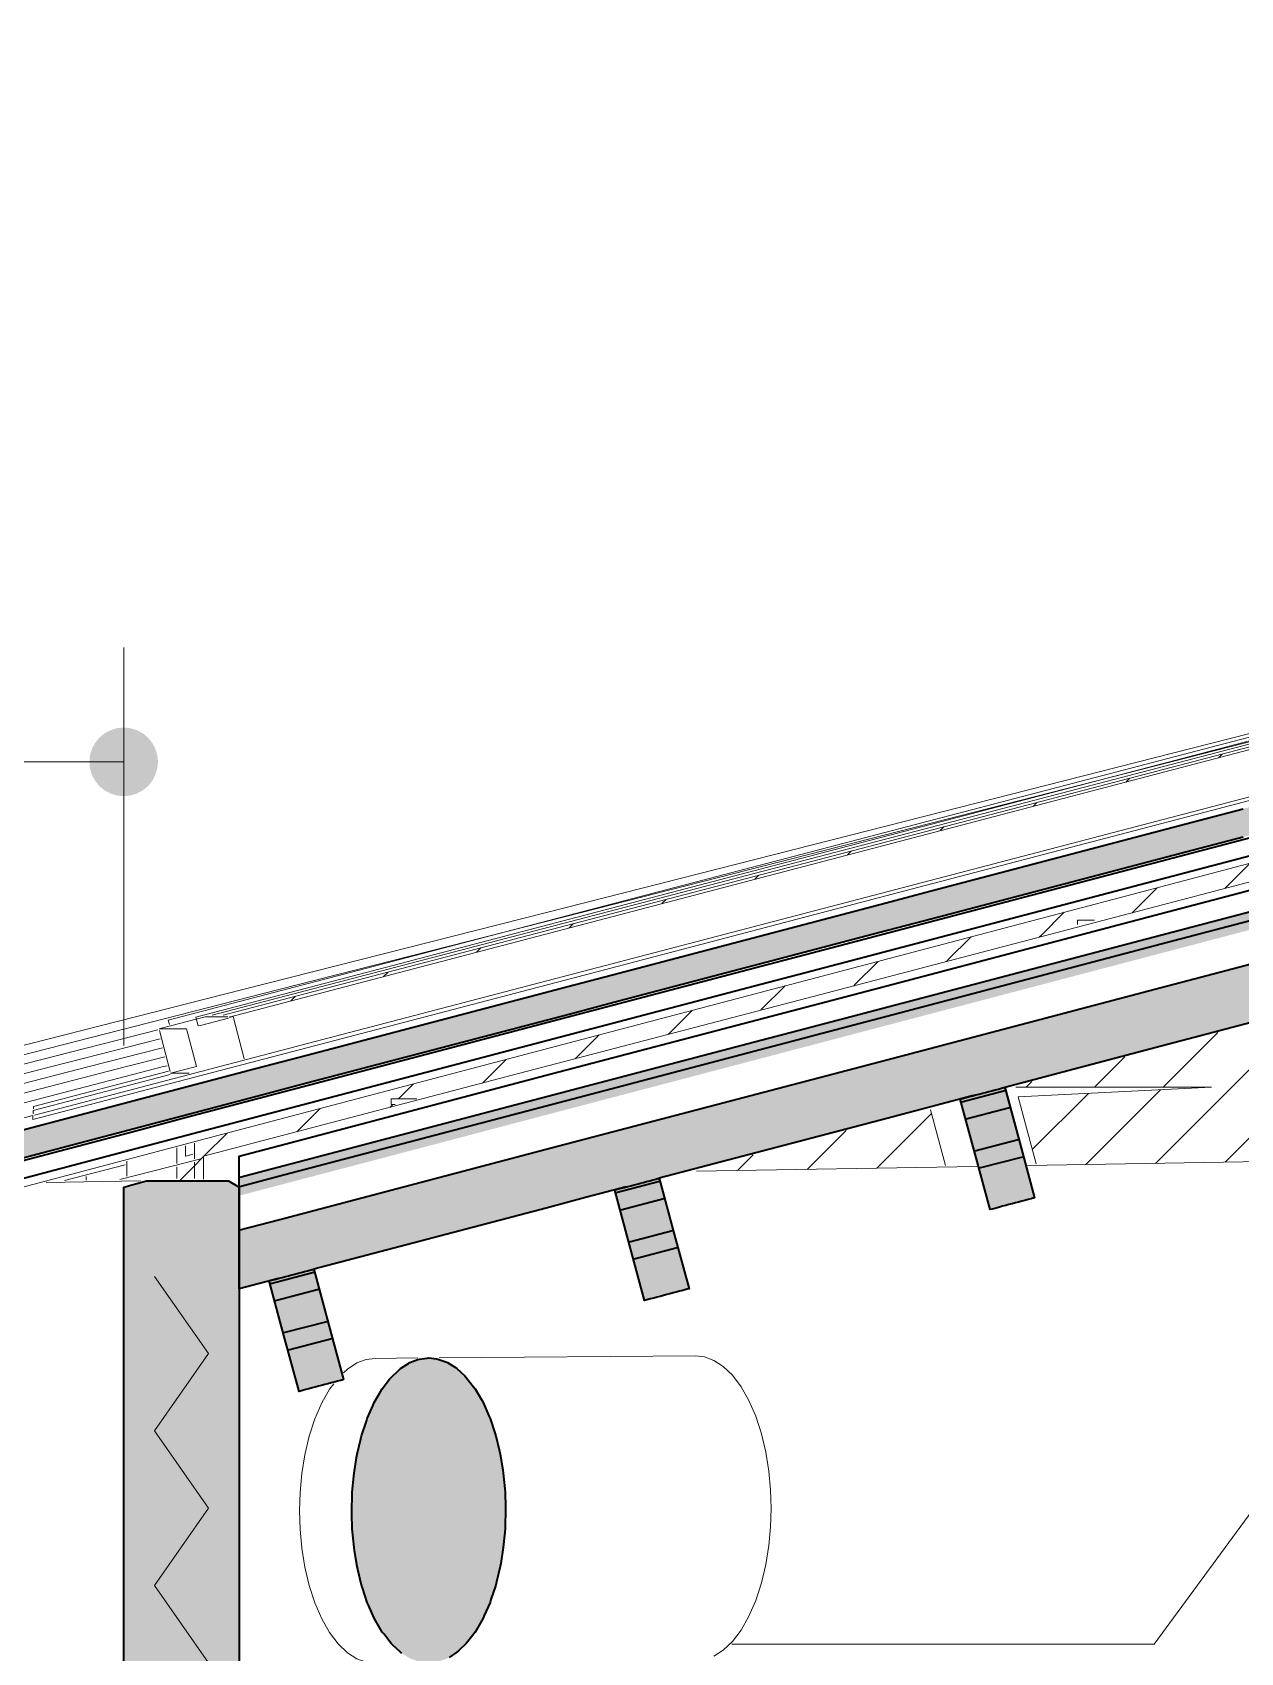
# Model space of a CAD drawing. Header units: millimetres. Extents: x 0 to 135734, y 0 to 59400.
# Drawn here: x 25774 to 27359, y 29839 to 31963 of the extents above; entities that cross this region are included whole.
import ezdxf

# ---------------------------------------------------------------- set-up
doc = ezdxf.new("R2010")
doc.units = ezdxf.units.MM
for name, color, linetype, lineweight in [('01_切断（構造・壁）', 7, 'Continuous', 35), ('05_断熱（仮）', 2, 'Continuous', 9), ('10_見えがかり', 7, 'Continuous', 13), ('12_見えがかり（ガラス）', 5, 'Continuous', 9), ('14_鏡面', 8, 'Continuous', 9), ('50_寸法', 3, 'Continuous', 9)]:
    doc.layers.add(name, color=color, linetype=linetype, lineweight=lineweight)

msp = doc.modelspace()

# ---------------------------------------------------------------- hatches: boundary and pattern name
at = {"layer": '01_切断（構造・壁）'}
for points in [[(25725, 30477.5), (25658, 30459.9), (25316.2, 30370), (25316.2, 30376.1), (25316.2, 30407), (25658, 30496.9), (25725, 30514.5), (26067.2, 30604.5), (26134.3, 30622.2), (26476.6, 30712.1), (26543.6, 30729.8), (26885.9, 30819.8), (26953, 30837.5), (27295.3, 30927.4), (27362.3, 30945.1), (27704.6, 31035.1), (27771.6, 31052.8), (28114, 31142.7), (28181, 31160.4), (28523.3, 31250.4), (28590.3, 31268.1), (28932.7, 31358), (28999.6, 31375.7), (29342, 31465.7), (29409, 31483.4), (29751.4, 31573.4), (29818.3, 31591), (30160.8, 31681), (30227.6, 31698.7), (30570.1, 31788.7), (30637, 31806.3), (30979.5, 31896.3), (31046.3, 31914), (31388.8, 32004), (31455.6, 32021.6), (31798.2, 32111.6), (31865, 32129.3), (32207.5, 32219.3), (32274.3, 32236.9), (32616.9, 32326.9), (32683.6, 32344.6), (33026.2, 32434.6), (33093, 32452.2), (33435.6, 32542.3), (33502.3, 32559.9), (33844.9, 32649.9), (33911.6, 32667.5), (34254.3, 32757.6), (34321, 32775.2), (34663.7, 32865.2), (34730.3, 32882.8), (35073, 32972.9), (35139.6, 32990.5), (35482.4, 33080.5), (35549, 33098.1), (35891.7, 33188.2), (35958.3, 33205.8), (36301.1, 33295.8), (36367.7, 33313.4), (36710.4, 33403.5), (36777, 33421.1), (37115.9, 33510.1), (37180.3, 33527.1), (37180.3, 33521.1), (37180.3, 33490.1), (37115.9, 33473.1), (36777, 33384.1), (36710.4, 33366.5), (36367.7, 33276.4), (36301.1, 33258.8), (35958.3, 33168.8), (35891.7, 33151.2), (35549, 33061.1), (35482.4, 33043.5), (35139.6, 32953.5), (35073, 32935.9), (34730.3, 32845.8), (34663.7, 32828.2), (34321, 32738.2), (34254.3, 32720.6), (33911.6, 32630.5), (33844.9, 32612.9), (33502.3, 32522.9), (33435.6, 32505.3), (33093, 32415.2), (33026.2, 32397.6), (32683.6, 32307.6), (32616.9, 32289.9), (32274.3, 32199.9), (32207.5, 32182.3), (31865, 32092.3), (31798.2, 32074.6), (31455.6, 31984.6), (31388.8, 31967), (31046.3, 31877), (30979.5, 31859.3), (30637, 31769.3), (30570.1, 31751.7), (30227.6, 31661.7), (30160.8, 31644), (29818.3, 31554), (29751.4, 31536.4), (29409, 31446.4), (29342, 31428.7), (28999.6, 31338.7), (28932.7, 31321), (28590.3, 31231.1), (28523.3, 31213.4), (28181, 31123.4), (28114, 31105.7), (27771.6, 31015.8), (27704.6, 30998.1), (27362.3, 30908.1), (27295.3, 30890.4), (26953, 30800.5), (26885.9, 30782.8), (26543.6, 30692.8), (26476.6, 30675.1), (26134.3, 30585.2), (26067.2, 30567.5)], [(25894.2, 26256.7), (25894.2, 26350), (25894.2, 26350), (25894.2, 26350), (25894.2, 26633.4), (25894.2, 26633.4), (25894.2, 27072.4), (25894.2, 27072.4), (25894.2, 27072.4), (25894.2, 27379.2), (25894.2, 27379.2), (25894.2, 27402.2), (25894.2, 27402.2), (25894.2, 27405), (25894.2, 27405), (25894.2, 27633.4), (25894.2, 27633.4), (25894.2, 27633.4), (25894.2, 28099.9), (25894.2, 28633.4), (25894.2, 28827.6), (25894.2, 28827.6), (25894.2, 29055.8), (25894.2, 29055.8), (25894.2, 29055.8), (25894.2, 30052.4), (25894.2, 30052.4), (25894.2, 30052.4), (25894.2, 30155.7), (25894.2, 30155.7), (25894.2, 30162.2), (25894.2, 30162.2), (25894.2, 30449), (25896.1, 30449.5), (25901.9, 30451.2), (25911.3, 30453.8), (25924.2, 30457.5), (26031.7, 30457.5), (26045.5, 30449.1), (26045.5, 30223.1), (26045.5, 30219.2), (26045.5, 30161.2), (26045.5, 30154.8), (26045.5, 30051.1), (26045.5, 28821.8), (26045.5, 28636.4), (26045.5, 28090.8), (26045.5, 27556.2), (26045.5, 26911.2), (26045.5, 26911.2), (26045.5, 26874.3), (26045.5, 26874.3), (26045.5, 26466.6), (26045.5, 26283.3), (26045.5, 26256.7), (26045.5, 26256.7), (26045.5, 26256.7), (26045.5, 26248.1), (26045.5, 25853.1), (26045.5, 25849.6), (26045.5, 25849.6), (26045.5, 25800), (25977.1, 25800), (25894.2, 25800), (25894.2, 25849.6), (25894.2, 25849.6), (25894.2, 25853.1), (25894.2, 26248.1), (25894.2, 26253.7), (25894.2, 26256.7)], [(26394.3, 30049.3), (26394.9, 30029.3), (26395, 30025.2), (26394.4, 30005.2), (26394.3, 30001.1), (26392.4, 29980.6), (26392, 29976.4), (26388.6, 29955.8), (26387.9, 29951.6), (26383.1, 29931.5), (26382.1, 29927.4), (26375.9, 29908.4), (26374.6, 29904.6), (26367, 29887.3), (26365.5, 29883.8), (26356.8, 29868.8), (26355, 29865.7), (26345.4, 29853.3), (26343.5, 29850.7), (26333.3, 29841.2), (26331.3, 29839.2), (26320.9, 29832.6), (26318.8, 29831.2), (26308.4, 29827.4), (26306.3, 29826.6), (26296.2, 29825.4), (26294.2, 29825.2), (26284, 29826.4), (26282, 29826.6), (26271.6, 29830.5), (26269.5, 29831.2), (26259.1, 29837.9), (26257, 29839.2), (26246.8, 29848.8), (26244.8, 29850.7), (26235.2, 29863.2), (26233.3, 29865.7), (26224.6, 29880.8), (26222.8, 29883.8), (26215.2, 29901.1), (26213.7, 29904.5), (26207.4, 29923.6), (26206.2, 29927.4), (26201.3, 29947.6), (26200.4, 29951.6), (26197, 29972.3), (26196.4, 29976.4), (26194.4, 29997.1), (26194, 30001.1), (26193.4, 30021.3), (26193.3, 30025.2), (26193.9, 30045.3), (26194, 30049.2), (26196, 30070), (26196.4, 30074), (26199.7, 30094.8), (26200.4, 30098.8), (26205.2, 30119), (26206.2, 30123), (26212.5, 30142.1), (26213.7, 30145.8), (26221.3, 30163.2), (26222.8, 30166.6), (26231.6, 30181.7), (26233.3, 30184.7), (26242.9, 30197.2), (26244.8, 30199.6), (26255, 30209.2), (26257, 30211.1), (26267.5, 30217.8), (26269.5, 30219.1), (26279.9, 30223), (26282, 30223.7), (26292.1, 30224.9), (26294.2, 30225.2), (26304.3, 30224), (26306.3, 30223.7), (26316.7, 30219.9), (26318.8, 30219.1), (26329.2, 30212.5), (26331.3, 30211.2), (26341.4, 30201.6), (26343.5, 30199.7), (26353.1, 30187.2), (26355, 30184.7), (26363.7, 30169.7), (26365.5, 30166.6), (26373.1, 30149.4), (26374.6, 30145.8), (26380.9, 30126.9), (26382.1, 30123), (26386.9, 30103), (26387.9, 30098.8), (26391.3, 30078.3), (26392, 30074), (26393.9, 30053.5)]]:
    msp.add_hatch(color=7, dxfattribs=at).paths.add_polyline_path(points)
at = {"layer": '01_切断（構造・壁）', "true_color": 0xe9dcc4}
for points in [[(27007.7, 30568.8), (27011.9, 30569.9), (27016.1, 30571), (27020.3, 30572.2), (27024.5, 30573.3), (27028.7, 30574.4), (27032.9, 30575.5), (27037.1, 30576.6), (27041.3, 30577.7), (27045.5, 30578.9), (27045.6, 30578.9), (27045.6, 30578.9), (27045.7, 30578.9), (27045.9, 30579), (27046, 30579), (27046.3, 30579.1), (27046.7, 30579.2), (27047.3, 30579.3), (27048.5, 30579.6), (27049.7, 30580), (27069.4, 30507), (27088.7, 30435.1), (27087.6, 30434.7), (27086.3, 30434.4), (27085.7, 30434.3), (27085.4, 30434.2), (27085.1, 30434.1), (27084.9, 30434), (27084.8, 30434), (27084.7, 30434), (27084.6, 30434), (27084.5, 30433.9), (27080.4, 30432.8), (27076.2, 30431.7), (27072, 30430.6), (27067.8, 30429.5), (27063.6, 30428.4), (27059.4, 30427.3), (27055.2, 30426.1), (27051, 30425), (27046.8, 30423.9), (27042.6, 30422.8), (27038.4, 30421.7), (27033.4, 30420.4), (27030.4, 30419.6), (27010.7, 30492.5), (26991.3, 30564.5), (26994.2, 30565.2), (26999.2, 30566.6), (27003.5, 30567.7)], [(27018.9, 30543.7), (26998.4, 30538.4), (26992.3, 30560.8), (27050.7, 30576.1), (27056.8, 30553.7)], [(27074.1, 30489.3), (27015.7, 30473.9), (27010.7, 30492.5), (27009.7, 30496.3), (27068.1, 30511.7), (27069.4, 30507)], [(26555.2, 30449.8), (26559.4, 30450.9), (26563.5, 30452), (26567.6, 30453.1), (26571.8, 30454.2), (26575.9, 30455.3), (26580, 30456.4), (26584.2, 30457.5), (26588.3, 30458.6), (26592.5, 30459.7), (26592.6, 30459.7), (26592.7, 30459.8), (26592.8, 30459.8), (26593, 30459.8), (26593.2, 30459.9), (26593.6, 30460), (26594.2, 30460.2), (26595.4, 30460.5), (26596.6, 30460.8), (26616.3, 30387.6), (26635.7, 30315.9), (26634.5, 30315.6), (26633.3, 30315.3), (26632.7, 30315.1), (26632.3, 30315), (26632, 30314.9), (26631.9, 30314.9), (26631.7, 30314.9), (26631.6, 30314.8), (26631.6, 30314.8), (26631.5, 30314.8), (26627.3, 30313.7), (26623.1, 30312.6), (26618.9, 30311.4), (26614.7, 30310.3), (26610.5, 30309.2), (26606.3, 30308.1), (26602.1, 30307), (26597.9, 30305.9), (26593.7, 30304.8), (26589.5, 30303.6), (26585.3, 30302.5), (26580.3, 30301.2), (26577.3, 30300.4), (26557.5, 30373.5), (26538.2, 30445.3), (26541.4, 30446.2), (26546.9, 30447.6), (26551.1, 30448.7)], [(26575.1, 30427), (26545.2, 30419.2), (26539.2, 30441.6), (26597.6, 30457), (26603.7, 30434.6)], [(26621.1, 30370.1), (26562.6, 30354.8), (26557.5, 30373.5), (26556.6, 30377.2), (26615, 30392.5), (26616.3, 30387.6)], [(26102.1, 30330.7), (26106.2, 30331.8), (26110.4, 30332.9), (26114.5, 30334), (26118.7, 30335.1), (26122.8, 30336.2), (26127, 30337.3), (26131.1, 30338.4), (26135.2, 30339.5), (26139.4, 30340.5), (26139.5, 30340.6), (26139.6, 30340.6), (26139.7, 30340.6), (26139.9, 30340.7), (26140.1, 30340.7), (26140.5, 30340.8), (26141.1, 30341), (26142.3, 30341.3), (26143.5, 30341.7), (26163.3, 30268.2), (26182.6, 30196.8), (26181.5, 30196.4), (26180.2, 30196.1), (26179.6, 30196), (26179.2, 30195.9), (26179, 30195.8), (26178.8, 30195.7), (26178.7, 30195.7), (26178.6, 30195.7), (26178.5, 30195.7), (26174.4, 30194.6), (26170.2, 30193.5), (26166.1, 30192.4), (26162, 30191.3), (26157.8, 30190.2), (26153.7, 30189.1), (26149.6, 30188), (26145.5, 30186.9), (26141.3, 30185.8), (26137.2, 30184.7), (26133.1, 30183.6), (26127.5, 30182.1), (26124.2, 30181.2), (26104.4, 30254.6), (26085.1, 30326.1), (26088.3, 30327), (26093.8, 30328.5), (26098, 30329.6)], [(26107, 30303.9), (26092.1, 30300), (26086.1, 30322.5), (26144.5, 30337.8), (26150.6, 30315.4)], [(26168, 30251), (26109.5, 30235.6), (26104.4, 30254.6), (26103.5, 30258), (26161.9, 30273.4), (26163.3, 30268.2)]]:
    msp.add_hatch(color=8, dxfattribs=at).paths.add_polyline_path(points)
at = {"layer": '05_断熱（仮）', "true_color": 0xf3d98b}
for points in [[(26382.3, 30550.4), (26721.7, 30639.6), (26788.2, 30657.1), (27127.5, 30746.3), (27194, 30763.8), (27533.4, 30853), (27599.8, 30870.6), (27939.2, 30959.8), (28005.7, 30977.3), (28345.1, 31066.5), (28411.5, 31084), (28751, 31173.3), (28817.3, 31190.8), (29156.8, 31280), (29223.2, 31297.5), (29562.7, 31386.7), (29629, 31404.2), (29968.5, 31493.5), (30034.8, 31511), (30374.4, 31600.2), (30440.7, 31617.7), (30780.2, 31706.9), (30846.5, 31724.4), (31186.1, 31813.7), (31252.4, 31831.1), (31592, 31920.4), (31658.2, 31937.9), (31997.8, 32027.1), (32064, 32044.6), (32403.7, 32133.9), (32469.9, 32151.3), (32809.5, 32240.6), (32875.7, 32258.1), (33215.4, 32347.3), (33281.5, 32364.8), (33621.2, 32454.1), (33687.4, 32471.5), (34027.1, 32560.8), (34093.2, 32578.3), (34433, 32667.5), (34499.1, 32685), (34838.8, 32774.3), (34904.9, 32791.7), (35244.7, 32881), (35310.7, 32898.4), (35650.5, 32987.8), (35716.6, 33005.2), (36056.4, 33094.5), (36122.4, 33111.9), (36462.3, 33201.2), (36528.2, 33218.6), (36868.1, 33308), (36934.1, 33325.4), (37266.9, 33412.8), (37305.1, 33422.9), (37180.3, 33390.1), (37180.3, 33396.6), (37180.3, 33418.1), (37330.1, 33457.5), (37330.1, 33429.5), (37330.1, 33425.6), (37330.1, 33405.5), (37266.9, 33388.8), (36934.1, 33301.4), (36868.1, 33284), (36528.2, 33194.6), (36462.3, 33177.2), (36122.4, 33087.9), (36056.4, 33070.5), (35716.6, 32981.2), (35650.5, 32963.8), (35310.7, 32874.4), (35244.7, 32857), (34904.9, 32767.7), (34838.8, 32750.3), (34499.1, 32661), (34433, 32643.5), (34093.2, 32554.3), (34027.1, 32536.8), (33687.4, 32447.5), (33621.2, 32430.1), (33281.5, 32340.8), (33215.4, 32323.3), (32875.7, 32234.1), (32809.5, 32216.6), (32469.9, 32127.3), (32403.7, 32109.9), (32064, 32020.6), (31997.8, 32003.1), (31658.2, 31913.9), (31592, 31896.4), (31252.4, 31807.1), (31186.1, 31789.7), (30846.5, 31700.4), (30780.2, 31682.9), (30440.7, 31593.7), (30374.4, 31576.2), (30034.8, 31487), (29968.5, 31469.5), (29629, 31380.2), (29562.7, 31362.7), (29223.2, 31273.5), (29156.8, 31256), (28817.3, 31166.8), (28751, 31149.3), (28411.5, 31060), (28345.1, 31042.5), (28005.7, 30953.3), (27939.2, 30935.8), (27599.8, 30846.6), (27533.4, 30829), (27194, 30739.8), (27127.5, 30722.3), (26788.2, 30633.1), (26721.7, 30615.6), (26382.3, 30526.4), (26315.8, 30508.8), (26045.5, 30437.8), (26045.5, 30461.8), (26315.8, 30532.8)], [(26045.5, 30339.8), (26045.5, 30373.7), (26045.5, 30392.8), (26097, 30406.3), (26448.3, 30498.7), (26499.9, 30512.3), (26851.6, 30604.8), (26903.2, 30618.3), (27254.9, 30710.9), (27306.6, 30724.4), (27658.2, 30816.9), (27710, 30830.5), (28061.5, 30923), (28113.4, 30936.6), (28464.8, 31029.1), (28516.7, 31042.7), (28868.1, 31135.1), (28920.1, 31148.7), (29271.4, 31241.2), (29323.5, 31254.8), (29674.8, 31347.3), (29726.9, 31360.9), (30078.1, 31453.3), (30130.2, 31467), (30481.4, 31559.4), (30533.6, 31573.1), (30884.7, 31665.4), (30937, 31679.2), (31288, 31771.5), (31340.3, 31785.2), (31691.3, 31877.6), (31743.7, 31891.3), (32094.6, 31983.6), (32147.1, 31997.4), (32497.9, 32089.7), (32550.5, 32103.5), (32901.2, 32195.8), (32953.9, 32209.6), (33304.6, 32301.8), (33357.2, 32315.7), (33707.9, 32407.9), (33760.6, 32421.7), (34111.2, 32514), (34164, 32527.8), (34514.5, 32620), (34567.4, 32633.9), (34917.8, 32726.1), (34970.7, 32740), (35321.1, 32832.2), (35374.1, 32846.1), (35724.4, 32938.2), (35777.5, 32952.2), (36127.7, 33044.3), (36180.9, 33058.2), (36531.1, 33150.4), (36584.3, 33164.3), (36934.4, 33256.4), (36987.7, 33270.4), (37330.1, 33360.5), (37330.1, 33327.2), (37330.1, 33307.5), (37330.1, 33286.7), (37330.1, 33283.5), (37330.1, 33283.5), (37330.1, 33313), (37330.1, 33319.5), (37305.7, 33313.1), (37180.3, 33280.1), (37180.3, 33246.6), (37180.3, 33244.1), (37018, 33201.4), (37019, 33197.7), (36960.9, 33182.4), (36959.9, 33186.1), (36962.6, 33186.8), (36967.7, 33188.1), (36971.8, 33189.2), (36975.6, 33190.2), (36934.4, 33179.4), (36584.3, 33087.3), (36564.9, 33082.2), (36565.8, 33078.5), (36528.2, 33068.6), (36507.8, 33063.2), (36506.8, 33066.9), (36509.5, 33067.6), (36514.5, 33069), (36518.7, 33070.1), (36522.9, 33071.2), (36527.1, 33072.3), (36531.3, 33073.4), (36534.8, 33074.4), (36531.1, 33073.4), (36180.9, 32981.2), (36127.7, 32967.3), (36111.7, 32963.1), (36112.7, 32959.4), (36056.4, 32944.5), (36054.7, 32944), (36053.7, 32947.8), (36056.4, 32948.5), (36061.4, 32949.8), (36065.6, 32950.9), (36069.8, 32952), (36074, 32953.2), (36078.2, 32954.3), (36080.1, 32954.8), (35777.5, 32875.2), (35724.4, 32861.2), (35658.6, 32843.9), (35659.6, 32840.2), (35650.5, 32837.8), (35601.6, 32824.9), (35600.6, 32828.6), (35603.3, 32829.3), (35608.3, 32830.7), (35612.5, 32831.8), (35616.7, 32832.9), (35620.9, 32834), (35624.6, 32835), (35374.1, 32769.1), (35321.1, 32755.2), (35205.5, 32724.8), (35206.5, 32721), (35148.5, 32705.7), (35147.5, 32709.4), (35150.2, 32710.2), (35155.2, 32711.5), (35159.4, 32712.6), (35163.6, 32713.7), (35167.8, 32714.8), (35168.9, 32715.1), (34970.7, 32663), (34917.8, 32649.1), (34752.4, 32605.6), (34753.4, 32601.8), (34695.3, 32586.6), (34694.3, 32590.3), (34697.1, 32591), (34702.1, 32592.3), (34706.3, 32593.4), (34710.5, 32594.6), (34713.3, 32595.3), (34567.4, 32556.9), (34514.5, 32543), (34299.3, 32486.4), (34300.3, 32482.7), (34242.2, 32467.4), (34241.2, 32471.1), (34244, 32471.8), (34249, 32473.2), (34253.2, 32474.3), (34257.4, 32475.4), (34257.7, 32475.5), (34164, 32450.8), (34111.2, 32437), (33846.2, 32367.3), (33847.2, 32363.5), (33789.1, 32348.3), (33788.1, 32351.9), (33791.2, 32352.8), (33796.7, 32354.2), (33800.8, 32355.3), (33802.1, 32355.7), (33760.6, 32344.7), (33707.9, 32330.9), (33393.1, 32248.1), (33394.1, 32244.4), (33336, 32229.1), (33335, 32232.8), (33338.1, 32233.6), (33343.6, 32235.1), (33347.7, 32236.1), (33349.8, 32236.7), (33304.6, 32224.8), (32953.9, 32132.6), (32940, 32128.9), (32941, 32125.2), (32882.9, 32109.9), (32881.9, 32113.6), (32885, 32114.4), (32890.5, 32115.9), (32894.6, 32117), (32898.7, 32118.1), (32902.8, 32119.2), (32907, 32120.3), (32908.8, 32120.8), (32901.2, 32118.8), (32550.5, 32026.5), (32497.9, 32012.7), (32486.9, 32009.8), (32487.9, 32006.1), (32469.9, 32001.3), (32429.7, 31990.8), (32428.8, 31994.4), (32431.8, 31995.3), (32437.4, 31996.7), (32441.5, 31997.8), (32445.6, 31998.9), (32449.7, 32000), (32453.9, 32001.1), (32455.6, 32001.6), (32147.1, 31920.4), (32094.6, 31906.6), (32033.8, 31890.6), (32034.8, 31886.9), (31997.8, 31877.1), (31976.6, 31871.6), (31975.6, 31875.3), (31978.7, 31876.1), (31984.2, 31877.6), (31988.4, 31878.7), (31992.5, 31879.8), (31996.6, 31880.9), (31999.8, 31881.7), (31743.7, 31814.3), (31691.3, 31800.6), (31580.7, 31771.5), (31581.7, 31767.7), (31523.5, 31752.4), (31522.5, 31756.1), (31525.3, 31756.9), (31530.4, 31758.2), (31534.5, 31759.3), (31538.7, 31760.4), (31542.9, 31761.5), (31544.5, 31762), (31340.3, 31708.2), (31288, 31694.5), (31127.6, 31652.3), (31128.6, 31648.6), (31070.4, 31633.3), (31069.4, 31637), (31072.5, 31637.8), (31078, 31639.2), (31082.2, 31640.3), (31086.3, 31641.4), (31089, 31642.1), (30937, 31602.2), (30884.7, 31588.4), (30674.5, 31533.1), (30675.5, 31529.4), (30617.3, 31514.1), (30616.3, 31517.8), (30619.1, 31518.5), (30624.1, 31519.9), (30628.3, 31521), (30632.5, 31522.1), (30633.5, 31522.4), (30533.6, 31496.1), (30481.4, 31482.4), (30221.4, 31414), (30222.4, 31410.3), (30164.2, 31394.9), (30163.2, 31398.6), (30166, 31399.4), (30171, 31400.7), (30175.2, 31401.8), (30177.7, 31402.5), (30130.2, 31390), (30078.1, 31376.3), (29768.3, 31294.8), (29769.3, 31291.1), (29711, 31275.8), (29710, 31279.5), (29713.2, 31280.3), (29718.7, 31281.8), (29722.8, 31282.9), (29723.5, 31283), (29674.8, 31270.3), (29323.5, 31177.8), (29315.2, 31175.7), (29316.2, 31171.9), (29257.9, 31156.6), (29256.9, 31160.3), (29260.1, 31161.1), (29265.6, 31162.6), (29269.7, 31163.7), (29273.9, 31164.8), (29278, 31165.9), (29282.1, 31167), (29282.6, 31167.1), (29271.4, 31164.2), (28920.1, 31071.7), (28868.1, 31058.1), (28862.1, 31056.5), (28863.1, 31052.8), (28817.3, 31040.8), (28804.8, 31037.5), (28803.8, 31041.1), (28807, 31042), (28812.5, 31043.4), (28816.6, 31044.5), (28820.7, 31045.6), (28824.9, 31046.7), (28829, 31047.8), (28831.1, 31048.4), (28516.7, 30965.7), (28464.8, 30952.1), (28409, 30937.4), (28410, 30933.6), (28351.7, 30918.3), (28350.7, 30922), (28353.5, 30922.7), (28358.6, 30924.1), (28362.8, 30925.2), (28367, 30926.3), (28371.2, 30927.4), (28375.4, 30928.5), (28375.5, 30928.6), (28113.4, 30859.6), (28061.5, 30846), (27955.9, 30818.2), (27956.9, 30814.4), (27939.2, 30809.8), (27898.6, 30799.1), (27897.6, 30802.8), (27900.4, 30803.6), (27905.5, 30804.9), (27909.7, 30806), (27913.9, 30807.1), (27918.1, 30808.2), (27920.1, 30808.8), (27710, 30753.5), (27658.2, 30739.9), (27502.8, 30699), (27503.8, 30695.3), (27445.4, 30679.9), (27444.4, 30683.6), (27447.6, 30684.5), (27453.2, 30685.9), (27457.3, 30687), (27461.4, 30688.1), (27464.3, 30688.9), (27306.6, 30647.4), (27254.9, 30633.9), (27049.7, 30579.9), (27050.7, 30576.1), (26992.3, 30560.8), (26991.3, 30564.5), (26994.2, 30565.2), (26999.2, 30566.6), (27003.5, 30567.7), (27007.7, 30568.8), (27008.7, 30569.1), (26903.2, 30541.3), (26851.6, 30527.8), (26596.6, 30460.7), (26597.6, 30457), (26539.2, 30441.6), (26538.2, 30445.3), (26541.4, 30446.2), (26546.9, 30447.6), (26551.1, 30448.7), (26553.3, 30449.3), (26499.9, 30435.3), (26448.3, 30421.7), (26143.5, 30341.5), (26144.5, 30337.8), (26086.1, 30322.5), (26085.1, 30326.1), (26088.3, 30327), (26093.8, 30328.5), (26097.4, 30329.4), (26097, 30329.3), (26045.5, 30315.8), (26045.5, 30336.7)], [(27009.7, 30496.3), (26998.4, 30538.4), (27056.8, 30553.7), (27068.1, 30511.7)], [(25919.2, 30430.1), (25927.7, 30432.5), (26020.5, 30432.5), (26020.5, 26911.2), (26020.5, 26874.3), (26020.5, 26283.3), (26020.5, 26256.7), (26020.5, 25849.6), (26020.5, 25825), (25919.2, 25825), (25919.2, 25849.6), (25919.2, 26256.7), (25919.2, 26350), (25919.2, 26633.4), (25919.2, 27072.4), (25919.2, 27379.2), (25919.2, 27402.2), (25919.2, 27405), (25919.2, 27633.4), (25919.2, 28827.6), (25919.2, 29055.8), (25919.2, 30052.4), (25919.2, 30155.7), (25919.2, 30162.2)], [(26556.6, 30377.2), (26545.2, 30419.2), (26603.7, 30434.6), (26615, 30392.5)], [(26103.5, 30258), (26092.1, 30300), (26150.6, 30315.4), (26161.9, 30273.4)]]:
    msp.add_hatch(color=8, dxfattribs=at).paths.add_polyline_path(points)
at = {"layer": '14_鏡面', "true_color": 0xdce5ee}
h = msp.add_hatch(dxfattribs=at)
h.set_pattern_fill('ANSI31', scale=20)
h.paths.add_polyline_path([(25987, 30508.6), (37330, 33500.6), (37330, 33459.5), (36176.5, 33157.2), (36144.9, 33157.2), (36144.9, 33151.2), (36153.6, 33151.2), (35276.9, 32921.4), (35244.9, 32921.4), (35244.9, 32915.4), (35254, 32915.4), (34377.3, 32685.6), (34344.9, 32685.6), (34344.9, 32679.6), (34354.4, 32679.6), (33477.6, 32449.8), (33444.9, 32449.8), (33444.9, 32443.8), (33454.8, 32443.8), (32578, 32214), (32544.9, 32214), (32544.9, 32208), (32555.1, 32208), (31678.4, 31978.2), (31644.9, 31978.2), (31644.9, 31972.2), (31655.5, 31972.2), (30778.8, 31742.4), (30744.9, 31742.4), (30744.9, 31736.4), (30755.9, 31736.4), (29878.4, 31506.7), (29845, 31506.7), (29845, 31500.7), (29855.4, 31500.7), (28977.3, 31270.9), (28945, 31270.9), (28945, 31264.9), (28954.4, 31264.9), (28076.3, 31035.1), (28045, 31035.1), (28045, 31029.1), (28045.8, 31029.1), (28045.8, 31029.1), (28053.4, 31029.1), (27175.3, 30799.3), (27145, 30799.3), (27145, 30793.3), (27152.4, 30793.3), (26826.1, 30707.9), (26724.5, 30679.8), (26286.6, 30565), (26245.1, 30565), (26245, 30557.5), (26257.9, 30557.5), (25999, 30489.7), (25999, 30487.1), (25987, 30484.1)])
h = msp.add_hatch(dxfattribs=at)
h.set_pattern_fill('ANSI31', scale=20)
h.paths.add_polyline_path([(37352.4, 32665.3), (35583.1, 32201.8), (33813.9, 31738.2), (32831.8, 31480.9), (32589.1, 31417.6), (32192.1, 31313.3), (32044.7, 31274.7), (30275.5, 30811.1), (28506.3, 30347.6), (27397.6, 30057.1), (27692.7, 30458.8), (27747.8, 30488.7), (27091.4, 30477.5), (27067.5, 30567.5), (27320.8, 30580), (27056.2, 30580), (27406.5, 30672.1), (27441.9, 30538.7), (27496.9, 30538.7), (27775.1, 30554.2), (27555.2, 30554.2), (27520, 30687.1), (27736.7, 30699.1), (27509.1, 30699.1), (27861, 30791.7), (27896.6, 30657.9), (27949.5, 30657.9), (28246, 30673.4), (28007.8, 30673.4), (27972.6, 30806), (28207.5, 30818.3), (27961.9, 30818.3), (28315.6, 30911.3), (28351.3, 30777), (28402.1, 30777), (28689.4, 30792.5), (28460.5, 30792.5), (28425.2, 30925.3), (28650.9, 30937.4), (28414.8, 30937.4), (28770.2, 31030.9), (28805.9, 30896.2), (28854.8, 30896.2), (29108.3, 30911.7), (28913.1, 30911.7), (28877.7, 31044.9), (29069.8, 31056.6), (28867.7, 31056.6), (29224.7, 31150.5), (29260.6, 31015.4), (29307.4, 31015.4), (29552.7, 31030.8), (29365.7, 31030.8), (29330.3, 31164.2), (29514.2, 31175.8), (29320.6, 31175.8), (29679.3, 31270.1), (29715.3, 31134.5), (29760, 31134.5), (29997.1, 31150), (29818.3, 31150), (29782.8, 31283.5), (29958.6, 31294.9), (29773.5, 31294.9), (30133.8, 31389.7), (30170, 31253.7), (30212.7, 31253.7), (30462.9, 31269.1), (30270.9, 31269.1), (30235.5, 31402.4), (30424.4, 31414.1), (30226.3, 31414.1), (30588.4, 31509.3), (30624.6, 31372.8), (30665.3, 31372.8), (30906.3, 31388.3), (30723.5, 31388.3), (30688, 31521.7), (30867.8, 31533.2), (30679.2, 31533.2), (31042.9, 31628.9), (31079.3, 31492), (31117.9, 31492), (31330.4, 31507.5), (31176.1, 31507.5), (31140.5, 31641.4), (31291.9, 31652.4), (31132.1, 31652.4), (31497.5, 31748.5), (31534, 31611.2), (31570.5, 31611.2), (31793, 31626.6), (31628.7, 31626.6), (31593.1, 31760.4), (31754.5, 31771.6), (31585, 31771.6), (31952, 31868.1), (31988.6, 31730.3), (32023.1, 31730.3), (32219.2, 31745.8), (32081.3, 31745.8), (32045.6, 31880.1), (32180.7, 31890.7), (32037.8, 31890.7), (32406.6, 31987.7), (32443.3, 31849.5), (32475.7, 31849.5), (32663.6, 31864.9), (32533.9, 31864.9), (32498.1, 31999.4), (32625.1, 32009.9), (32490.7, 32009.9), (32861.1, 32107.3), (32897.9, 31968.7), (32928.3, 31968.7), (33108, 31984.1), (32986.4, 31984.1), (32950.7, 32118.8), (33069.5, 32129), (32943.6, 32129), (33315.6, 32226.9), (33352.6, 32087.8), (33380.9, 32087.8), (33552.5, 32103.2), (33439, 32103.2), (33403.2, 32238.2), (33514, 32248.2), (33396.5, 32248.2), (33770.2, 32346.5), (33807.2, 32207), (33833.5, 32207), (33996.9, 32222.4), (33891.6, 32222.4), (33855.7, 32357.7), (33958.4, 32367.4), (33849.4, 32367.4), (34224.7, 32466.1), (34261.9, 32326.1), (34286.1, 32326.1), (34453.5, 32341.6), (34344.2, 32341.6), (34308.3, 32476.7), (34415, 32486.5), (34302.3, 32486.5), (34679.2, 32585.7), (34716.5, 32445.3), (34738.7, 32445.3), (34896.9, 32460.7), (34796.8, 32460.7), (34760.8, 32596.2), (34858.4, 32605.7), (34755.1, 32605.7), (35133.7, 32705.3), (35171.1, 32564.5), (35191.3, 32564.5), (35340.3, 32579.9), (35249.4, 32579.9), (35213.3, 32715.7), (35301.8, 32724.8), (35208, 32724.8), (35588.2, 32824.9), (35625.7, 32683.6), (35643.9, 32683.6), (35783.7, 32699), (35702, 32699), (35665.8, 32835.2), (35745.2, 32844), (35660.9, 32844), (36042.7, 32944.5), (36080.4, 32802.8), (36096.5, 32802.8), (36227.1, 32818.2), (36154.5, 32818.2), (36118.2, 32954.9), (36188.6, 32963.2), (36113.8, 32963.2), (36497.2, 33064.1), (36535, 32922), (36549.1, 32922), (36670.6, 32937.4), (36607.1, 32937.4), (36570.7, 33074.5), (36632.1, 33082.3), (36566.7, 33082.3), (36951.7, 33183.7), (36989.6, 33041.1), (37001.7, 33041.1), (37114, 33056.5), (37059.7, 33056.5), (37023.1, 33194.3), (37075.5, 33201.5), (37019.6, 33201.5), (37330.1, 33283.2), (37330.1, 33284.6), (37342.9, 33272.4), (37352.4, 33274.9)])
h = msp.add_hatch(dxfattribs=at)
h.set_pattern_fill('ANSI31', scale=20)
h.paths.add_polyline_path([(26729.3, 30858.7), (27494.9, 31058.8), (28260.6, 31259), (29026.2, 31459.1), (29791.8, 31659.3), (30557.4, 31859.4), (31341.6, 32064.4), (32236.9, 32298.5), (33132.2, 32532.5), (33549.6, 32641.6), (26034.1, 30672.5), (26016.9, 30672.4)])
h = msp.add_hatch(dxfattribs=at)
h.set_pattern_fill('ANSI31', scale=20)
h.paths.add_polyline_path([(28057.1, 31029.1), (28057.1, 31029.1), (27180.4, 30799.3), (27175.5, 30799.3)])
h = msp.add_hatch(dxfattribs=at)
h.set_pattern_fill('ANSI31', scale=20)
h.paths.add_polyline_path([(26826.4, 30707.9), (27152.6, 30793.3), (27157.5, 30793.3), (26728.7, 30680.9)])
h = msp.add_hatch(dxfattribs=at)
h.set_pattern_fill('ANSI31', scale=20)
h.paths.add_polyline_path([(26951.9, 30552.5), (26972.4, 30475.4), (26637.1, 30469.7)])
h = msp.add_hatch(dxfattribs=at)
h.set_pattern_fill('ANSI31', scale=20)
h.paths.add_polyline_path([(25963.7, 30502.5), (25975.2, 30505.5), (25975.2, 30489.6), (25987, 30492.6), (25987, 30484.1), (25963.7, 30478.1)])
h = msp.add_hatch(dxfattribs=at)
h.set_pattern_fill('ANSI31', scale=20)
h.paths.add_polyline_path([(25963.7, 30478), (25987, 30484), (25987, 30458.6), (25963.7, 30458.2)])
h = msp.add_hatch(dxfattribs=at)
h.set_pattern_fill('ANSI31', scale=20)
h.paths.add_polyline_path([(25987, 30484), (25999, 30487.1), (25999, 30458.8), (25987, 30458.6)])
at = {"layer": '50_寸法'}
msp.add_hatch(color=7, dxfattribs=at).paths.add_polyline_path([(25939.2, 31006.6), (25938.3, 30997.9), (25935.7, 30989.4), (25931.6, 30981.6), (25926, 30974.8), (25919.2, 30969.2), (25911.4, 30965.1), (25902.9, 30962.5), (25894.2, 30961.6), (25885.4, 30962.5), (25876.9, 30965.1), (25869.2, 30969.2), (25862.3, 30974.8), (25856.8, 30981.6), (25852.6, 30989.4), (25850, 30997.9), (25849.2, 31006.6), (25850, 31015.4), (25852.6, 31023.9), (25856.8, 31031.6), (25862.3, 31038.5), (25869.2, 31044.1), (25876.9, 31048.2), (25885.4, 31050.8), (25894.2, 31051.6), (25902.9, 31050.8), (25911.4, 31048.2), (25919.2, 31044.1), (25926, 31038.5), (25931.6, 31031.6), (25935.7, 31023.9), (25938.3, 31015.4)])

# ---------------------------------------------------------------- linework, layer by layer
at = {"layer": '01_切断（構造・壁）'}
for points in [[(25316.2, 30400.4), (25316.2, 30367), (25291.6, 30360.5), (25504.1, 30416.4), (25570.7, 30433.9), (25910, 30523.1), (25976.5, 30540.6), (26315.8, 30629.8), (26382.3, 30647.4), (26721.7, 30736.6), (26788.2, 30754.1), (27127.5, 30843.3), (27194, 30860.8), (27533.4, 30950)], [(25725, 30477.5), (25658, 30459.9), (25316.2, 30370), (25316.2, 30376.1), (25316.2, 30407), (25658, 30496.9), (25725, 30514.5), (26067.2, 30604.5), (26134.3, 30622.2), (26476.6, 30712.1), (26543.6, 30729.8), (26885.9, 30819.8), (26953, 30837.5), (27295.3, 30927.4), (27362.3, 30945.1)], [(27533.4, 30926), (27194, 30836.8), (27127.5, 30819.3), (26788.2, 30730.1), (26721.7, 30712.6), (26382.3, 30623.4), (26315.8, 30605.8), (25976.5, 30516.6), (25910, 30499.1), (25570.7, 30409.9), (25504.1, 30392.4), (25164.8, 30303.2), (25164.8, 30307.1), (25164.8, 30327.2), (25224.7, 30342.9), (25164.8, 30327.2), (25164.8, 30333.8), (25164.8, 30367.2), (25291.3, 30400.4), (25316.2, 30407), (25316.2, 30400.4)], [(27362.3, 30908.1), (27295.3, 30890.4), (26953, 30800.5), (26885.9, 30782.8), (26543.6, 30692.8), (26476.6, 30675.1), (26134.3, 30585.2), (26067.2, 30567.5), (25725, 30477.5)], [(26097, 30329.3), (26045.5, 30315.8), (26045.5, 30336.7), (26045.5, 30339.8), (26045.5, 30470.7), (26045.5, 30489.8), (26097, 30503.3), (26448.3, 30595.7), (26499.9, 30609.3), (26851.6, 30701.8), (26903.2, 30715.3), (27254.9, 30807.9), (27306.6, 30821.4), (27658.2, 30913.9)], [(26046.5, 30450), (26097, 30463.3), (26448.3, 30555.7), (26499.9, 30569.3), (26851.6, 30661.8), (26903.2, 30675.3), (27254.9, 30767.9), (27306.6, 30781.4), (27658.2, 30873.9)], [(26046.5, 30462), (26315.8, 30532.8), (26382.3, 30550.4), (26721.7, 30639.6), (26788.2, 30657.1), (27127.5, 30746.3), (27194, 30763.8), (27533.4, 30853)], [(26046.5, 30393), (26097, 30406.3), (26448.3, 30498.7), (26499.9, 30512.3), (26851.6, 30604.8), (26903.2, 30618.3), (27254.9, 30710.9), (27306.6, 30724.4), (27658.2, 30816.9)], [(27464.3, 30688.9), (27306.6, 30647.4), (27254.9, 30633.9), (27049.7, 30579.9), (27069.4, 30507), (27088.7, 30435.1), (27087.6, 30434.7), (27086.3, 30434.4), (27085.7, 30434.3), (27085.4, 30434.2), (27085.1, 30434.1), (27084.9, 30434), (27084.8, 30434), (27084.7, 30434), (27084.6, 30434), (27084.5, 30433.9), (27080.4, 30432.8), (27076.2, 30431.7), (27072, 30430.6), (27067.8, 30429.5), (27063.6, 30428.4), (27059.4, 30427.3), (27055.2, 30426.1), (27051, 30425), (27046.8, 30423.9), (27042.6, 30422.8), (27038.4, 30421.7), (27033.4, 30420.4), (27030.4, 30419.6), (27010.7, 30492.5), (26991.3, 30564.5), (26994.2, 30565.2), (26999.2, 30566.6), (27003.5, 30567.7), (27007.7, 30568.8), (27008.7, 30569.1), (26903.2, 30541.3), (26851.6, 30527.8), (26596.6, 30460.7), (26616.3, 30387.6), (26635.7, 30315.9), (26634.5, 30315.6), (26633.3, 30315.3), (26632.7, 30315.1), (26632.3, 30315), (26632, 30314.9), (26631.9, 30314.9), (26631.7, 30314.9), (26631.6, 30314.8), (26631.6, 30314.8), (26631.5, 30314.8), (26627.3, 30313.7), (26623.1, 30312.6), (26618.9, 30311.4), (26614.7, 30310.3), (26610.5, 30309.2), (26606.3, 30308.1), (26602.1, 30307), (26597.9, 30305.9), (26593.7, 30304.8), (26589.5, 30303.6), (26585.3, 30302.5), (26580.3, 30301.2), (26577.3, 30300.4), (26557.5, 30373.5), (26538.2, 30445.3), (26541.4, 30446.2), (26546.9, 30447.6), (26551.1, 30448.7), (26553.3, 30449.3), (26499.9, 30435.3), (26448.3, 30421.7), (26143.5, 30341.5), (26163.3, 30268.2), (26182.6, 30196.8), (26181.5, 30196.4), (26180.2, 30196.1), (26179.6, 30196), (26179.2, 30195.9), (26179, 30195.8), (26178.8, 30195.7), (26178.7, 30195.7), (26178.6, 30195.7), (26178.5, 30195.7), (26174.4, 30194.6), (26170.2, 30193.5), (26166.1, 30192.4), (26162, 30191.3), (26157.8, 30190.2), (26153.7, 30189.1), (26149.6, 30188), (26145.5, 30186.9), (26141.3, 30185.8), (26137.2, 30184.7), (26133.1, 30183.6), (26127.5, 30182.1), (26124.2, 30181.2), (26104.4, 30254.6), (26085.1, 30326.1), (26088.3, 30327), (26093.8, 30328.5), (26097.4, 30329.4), (26097, 30329.3)], [(27007.7, 30568.8), (27011.9, 30569.9), (27016.1, 30571), (27020.3, 30572.2), (27024.5, 30573.3), (27028.7, 30574.4), (27032.9, 30575.5), (27037.1, 30576.6), (27041.3, 30577.7), (27045.5, 30578.9), (27045.6, 30578.9), (27045.6, 30578.9), (27045.7, 30578.9), (27045.9, 30579), (27046, 30579), (27046.3, 30579.1), (27046.7, 30579.2), (27047.3, 30579.3), (27048.5, 30579.6), (27049.7, 30580), (27069.4, 30507), (27088.7, 30435.1), (27087.6, 30434.7), (27086.3, 30434.4), (27085.7, 30434.3), (27085.4, 30434.2), (27085.1, 30434.1), (27084.9, 30434), (27084.8, 30434), (27084.7, 30434), (27084.6, 30434), (27084.5, 30433.9), (27080.4, 30432.8), (27076.2, 30431.7), (27072, 30430.6), (27067.8, 30429.5), (27063.6, 30428.4), (27059.4, 30427.3), (27055.2, 30426.1), (27051, 30425), (27046.8, 30423.9), (27042.6, 30422.8), (27038.4, 30421.7), (27033.4, 30420.4), (27030.4, 30419.6), (27010.7, 30492.5), (26991.3, 30564.5), (26994.2, 30565.2), (26999.2, 30566.6), (27003.5, 30567.7), (27007.7, 30568.8)], [(26993.3, 30561), (27049.8, 30575.9)], [(26999.3, 30538.6), (27055.8, 30553.5)], [(27010.6, 30496.6), (27067.1, 30511.5)], [(27016.7, 30474.2), (27073.2, 30489)], [(25894.2, 29055.8), (25894.2, 30052.4), (25894.2, 30052.4), (25894.2, 30052.4), (25894.2, 30155.7), (25894.2, 30155.7), (25894.2, 30162.2), (25894.2, 30162.2), (25894.2, 30449), (25896.1, 30449.5), (25901.9, 30451.2), (25911.3, 30453.8), (25924.2, 30457.5), (26031.7, 30457.5), (26045.5, 30449.1), (26045.5, 30223.1), (26045.5, 30219.2), (26045.5, 30161.2), (26045.5, 30154.8), (26045.5, 30051.1), (26045.5, 28821.8)], [(26555.2, 30449.8), (26559.4, 30450.9), (26563.5, 30452), (26567.6, 30453.1), (26571.8, 30454.2), (26575.9, 30455.3), (26580, 30456.4), (26584.2, 30457.5), (26588.3, 30458.6), (26592.5, 30459.7), (26592.6, 30459.7), (26592.7, 30459.8), (26592.8, 30459.8), (26593, 30459.8), (26593.2, 30459.9), (26593.6, 30460), (26594.2, 30460.2), (26595.4, 30460.5), (26596.6, 30460.8), (26616.3, 30387.6), (26635.7, 30315.9), (26634.5, 30315.6), (26633.3, 30315.3), (26632.7, 30315.1), (26632.3, 30315), (26632, 30314.9), (26631.9, 30314.9), (26631.7, 30314.9), (26631.6, 30314.8), (26631.6, 30314.8), (26631.5, 30314.8), (26627.3, 30313.7), (26623.1, 30312.6), (26618.9, 30311.4), (26614.7, 30310.3), (26610.5, 30309.2), (26606.3, 30308.1), (26602.1, 30307), (26597.9, 30305.9), (26593.7, 30304.8), (26589.5, 30303.6), (26585.3, 30302.5), (26580.3, 30301.2), (26577.3, 30300.4), (26557.5, 30373.5), (26538.2, 30445.3), (26541.4, 30446.2), (26546.9, 30447.6), (26551.1, 30448.7), (26555.2, 30449.8)], [(26540.2, 30441.9), (26596.7, 30456.7)], [(26546.2, 30419.5), (26602.7, 30434.3)], [(26557.5, 30377.4), (26614.1, 30392.3)], [(26563.6, 30355), (26620.1, 30369.9)], [(26102.1, 30330.7), (26106.2, 30331.8), (26110.4, 30332.9), (26114.5, 30334), (26118.7, 30335.1), (26122.8, 30336.2), (26127, 30337.3), (26131.1, 30338.4), (26135.2, 30339.5), (26139.4, 30340.5), (26139.5, 30340.6), (26139.6, 30340.6), (26139.7, 30340.6), (26139.9, 30340.7), (26140.1, 30340.7), (26140.5, 30340.8), (26141.1, 30341), (26142.3, 30341.3), (26143.5, 30341.7), (26163.3, 30268.2), (26182.6, 30196.8), (26181.5, 30196.4), (26180.2, 30196.1), (26179.6, 30196), (26179.2, 30195.9), (26179, 30195.8), (26178.8, 30195.7), (26178.7, 30195.7), (26178.6, 30195.7), (26178.5, 30195.7), (26174.4, 30194.6), (26170.2, 30193.5), (26166.1, 30192.4), (26162, 30191.3), (26157.8, 30190.2), (26153.7, 30189.1), (26149.6, 30188), (26145.5, 30186.9), (26141.3, 30185.8), (26137.2, 30184.7), (26133.1, 30183.6), (26127.5, 30182.1), (26124.2, 30181.2), (26104.4, 30254.6), (26085.1, 30326.1), (26088.3, 30327), (26093.8, 30328.5), (26098, 30329.6), (26102.1, 30330.7)], [(26087, 30322.7), (26143.6, 30337.6)], [(26093.1, 30300.3), (26149.6, 30315.2)], [(26104.4, 30258.3), (26161, 30273.1)], [(26110.5, 30235.8), (26167, 30250.7)], [(26259.1, 29837.9), (26257, 29839.2), (26246.8, 29848.8), (26244.8, 29850.7), (26235.2, 29863.2), (26233.3, 29865.7), (26224.6, 29880.8), (26222.8, 29883.8), (26215.2, 29901.1), (26213.7, 29904.5), (26207.4, 29923.6), (26206.2, 29927.4), (26201.3, 29947.6), (26200.4, 29951.6), (26197, 29972.3), (26196.4, 29976.4), (26194.4, 29997.1), (26194, 30001.1), (26193.4, 30021.3), (26193.3, 30025.2), (26193.9, 30045.3), (26194, 30049.2), (26196, 30070), (26196.4, 30074), (26199.7, 30094.8), (26200.4, 30098.8), (26205.2, 30119), (26206.2, 30123), (26212.5, 30142.1), (26213.7, 30145.8), (26221.3, 30163.2), (26222.8, 30166.6), (26231.6, 30181.7), (26233.3, 30184.7), (26242.9, 30197.2), (26244.8, 30199.6), (26255, 30209.2), (26257, 30211.1), (26267.5, 30217.8), (26269.5, 30219.1), (26279.9, 30223), (26282, 30223.7), (26292.1, 30224.9), (26294.2, 30225.2), (26304.3, 30224), (26306.3, 30223.7), (26316.7, 30219.9), (26318.8, 30219.1), (26329.2, 30212.5), (26331.3, 30211.2), (26341.4, 30201.6), (26343.5, 30199.7), (26353.1, 30187.2), (26355, 30184.7), (26363.7, 30169.7), (26365.5, 30166.6), (26373.1, 30149.4), (26374.6, 30145.8), (26380.9, 30126.9), (26382.1, 30123), (26386.9, 30103), (26387.9, 30098.8), (26391.3, 30078.3), (26392, 30074), (26393.9, 30053.5), (26394.3, 30049.3)], [(26394.3, 30049.3), (26394.9, 30029.3), (26395, 30025.2), (26394.4, 30005.2), (26394.3, 30001.1), (26392.4, 29980.6), (26392, 29976.4), (26388.6, 29955.8), (26387.9, 29951.6), (26383.1, 29931.5), (26382.1, 29927.4), (26375.9, 29908.4), (26374.6, 29904.6), (26367, 29887.3), (26365.5, 29883.8), (26356.8, 29868.8), (26355, 29865.7), (26345.4, 29853.3), (26343.5, 29850.7), (26333.3, 29841.2), (26331.3, 29839.2), (26320.9, 29832.6)]]:
    msp.add_lwpolyline(points, dxfattribs=at)
at = {"layer": '05_断熱（仮）'}
msp.add_lwpolyline([(25934.4, 28711.5), (26005.3, 28812.8), (25934.4, 28914.1), (26005.3, 29015.4), (25934.4, 29116.7), (26005.3, 29217.9), (25934.4, 29319.2), (26005.3, 29420.5), (25934.4, 29521.8), (26005.3, 29623.1), (25934.4, 29724.3), (26005.3, 29825.6), (25934.4, 29926.9), (26005.3, 30028.2), (25934.4, 30129.5), (26005.3, 30230.8), (25934.4, 30332)], dxfattribs=at)
at = {"layer": '10_見えがかり'}
for points in [[(26032.5, 30672.1), (26974.6, 30918.8), (27916.6, 31165.6), (28858.7, 31412.4), (30742.8, 31905.9), (31684.8, 32152.7), (32626.9, 32399.5), (33568.9, 32646.3), (36395.1, 33386.6), (37337.1, 33633), (37352.1, 33575.7)], [(26010.4, 30674.4), (28835.2, 31412.6), (29780, 31659.5), (30724.7, 31906.4), (31669.4, 32153.3), (32614.1, 32400.2), (34503.6, 32893.9), (34928, 33004.8)], [(26952, 30851.1), (27351.1, 30955.6), (27750.3, 31060.2), (28548.6, 31269.2), (28947.8, 31373.8), (29746.1, 31582.9), (30145.3, 31687.4), (30544.4, 31791.9), (30943.6, 31896.5), (31342.7, 32001), (31741.9, 32105.6), (32141.1, 32210.1), (32939.4, 32419.2), (33338.5, 32523.7), (33737.7, 32628.2), (34136.9, 32732.8), (34536, 32837.3), (34606.1, 32855.7)], [(26508.2, 30729.8), (26918.7, 30837.5), (27329.1, 30945.1), (27739.6, 31052.8), (28150.1, 31160.4), (28560.6, 31268.1), (28971.1, 31375.7), (29381.6, 31483.4), (29792, 31591), (30202.5, 31698.7), (30613, 31806.3), (31023.4, 31914)], [(31277.6, 31904.1), (30873, 31797.4), (30063.7, 31584), (29659.1, 31477.2), (29254.5, 31370.5), (28849.8, 31263.8), (28445.2, 31157), (28040.6, 31050.3), (27636, 30943.6), (27231.3, 30836.8), (26826.7, 30730.1), (26422.1, 30623.4), (26017.5, 30516.6), (25612.9, 30409.9), (25382.7, 30349.2)], [(26808.4, 30701.8), (27213.1, 30807.9), (27617.8, 30913.9), (28022.5, 31020), (28427.2, 31126.1), (28831.9, 31232.1), (29236.6, 31338.2), (29641.3, 31444.3), (30046, 31550.3), (30450.7, 31656.4), (30855.4, 31762.4), (31260.1, 31868.5)], [(26024.6, 30674.5), (26729.3, 30858.7), (27494.9, 31058.8), (28260.6, 31259), (29026.2, 31459.1), (29791.8, 31659.3), (30077.9, 31734.1)], [(24856.2, 30393.1), (24856.2, 30404.3), (25253.3, 30505.3), (25651.8, 30606.6), (26050.3, 30708), (26448.8, 30809.3), (26847.3, 30910.7), (27245.8, 31012), (27644.3, 31113.4), (28042.8, 31214.8), (28441.3, 31316.1), (28839.8, 31417.5), (29124.8, 31490)], [(24909.4, 30393.4), (24909.4, 30404.6), (25303.7, 30505.3), (25700.6, 30606.6), (26097.6, 30708), (26494.5, 30809.3), (27288.5, 31012), (27628.5, 31098.9)], [(25777.1, 30543.4), (26153.7, 30642), (26952, 30851.1)], [(27145, 30799.3), (27167.4, 30799.3)], [(27145, 30793.4), (27145, 30799.3)], [(25255.8, 30393.2), (25255.8, 30406.9), (25666.8, 30514.5), (25775.1, 30542.9), (25775.1, 30537.6), (26097.7, 30622.2), (26508.2, 30729.8)], [(25999, 30459.5), (25999, 30489.7), (26403.7, 30595.7), (26808.4, 30701.8)], [(24962.7, 30393.7), (24962.7, 30405), (25354, 30505.3), (25749.4, 30606.6), (25938.8, 30655.2)], [(25940.5, 30656.5), (25945.6, 30657.9), (25955.7, 30660.5), (25960.7, 30661.8), (25965.7, 30663.1), (25970.8, 30664.5), (25975.8, 30665.8), (25985.9, 30668.4), (25991, 30669.7), (25996, 30671.1), (26001.1, 30672.4), (26004.3, 30672.4), (26007.6, 30672.4), (26010.9, 30672.4), (26014.2, 30672.4), (26017.4, 30672.4), (26024, 30672.5), (26027.3, 30672.5), (26030.6, 30672.5)], [(25980, 30598.6), (25978.7, 30598.6), (25975.4, 30598.6), (25972.1, 30598.6), (25968.8, 30598.6), (25965.5, 30598.6), (25962.3, 30598.6), (25959, 30598.5), (25955.7, 30598.5), (25960.7, 30599.8), (25965.8, 30601.2), (25970.8, 30602.5), (25975.9, 30603.8), (25980.9, 30605.1), (25986, 30606.4), (25989.5, 30607.4), (25976.6, 30656.7), (25973.3, 30656.7), (25970, 30656.6), (25966.8, 30656.6), (25963.5, 30656.6), (25960.2, 30656.6), (25956.9, 30656.6), (25953.6, 30656.6), (25947.1, 30656.6), (25943.8, 30656.6), (25940.5, 30656.5)], [(25955.2, 30600.5), (25941, 30654.5)], [(26052.2, 30617.5), (26037.8, 30672.6), (26037.1, 30672.6), (26036.4, 30672.5), (26035.8, 30672.4), (26034.5, 30672.3), (26033.8, 30672.2), (26033.2, 30672.1), (26032.5, 30672.1)], [(25015.9, 30394), (25015.9, 30405.3), (25404.4, 30505.3), (25798.3, 30606.6), (25941.8, 30643.6)], [(25231.8, 30447.7), (25454.8, 30505.3), (25847.1, 30606.6), (25944.9, 30631.9)], [(25286.6, 30448.6), (25505.1, 30505.3), (25895.9, 30606.6), (25948, 30620.1)], [(25341.5, 30449.5), (25555.5, 30505.3), (25944.8, 30606.6)], [(25775.3, 30545), (25775.6, 30549.6), (25955.2, 30596.6)], [(25775.8, 30551.7), (25776, 30555), (25952.9, 30601.2)], [(25944.8, 30606.6), (25951.1, 30608.3)], [(27064.1, 30580), (27064.1, 30580), (27092.7, 30580), (27121.2, 30580), (27149.7, 30580), (27178.2, 30580), (27235.2, 30580), (27263.7, 30580), (27292.3, 30580), (27320.8, 30580), (27067.5, 30567.5), (27090.8, 30479.5)], [(26245, 30563.5), (26245, 30564.3), (26245.1, 30565), (26278.7, 30565)], [(26250, 30557.5), (26245, 30557.5), (26245, 30563.5)], [(26971.8, 30477.4), (26952.4, 30550.6)], [(25987, 30486.1), (25987, 30506.6)], [(25888.9, 30458.9), (25997, 30486.6)], [(25997, 30486.5), (25889.2, 30458.9)], [(25898.3, 30463.4), (25898.3, 30483.1)], [(25963.7, 30480.1), (25963.7, 30500.4)], [(25985, 30492.1), (25980.6, 30490.9), (25975.6, 30489.6), (25975.2, 30489.6), (25975.2, 30503.4)], [(27079.4, 30477.3), (27747.8, 30488.7), (27692.7, 30458.8), (27245.5, 29850), (26691.9, 29850)], [(25896.3, 30478.5), (25816.6, 30457.7)], [(25844.9, 30458.1), (25844.9, 30463)], [(25963.7, 30460.2), (25963.7, 30475.9)], [(25987, 30460.6), (25987, 30481.9)], [(26645.5, 30469.8), (27013, 30476.1)], [(25792.6, 30455.3), (25916.4, 30457.4)], [(25898.3, 30459.1), (25898.3, 30459.2)], [(26307.9, 30225.3), (26644.1, 30227.9), (26656, 30226.5), (26668.3, 30221.9), (26680.6, 30213.9), (26692.6, 30202.4), (26703.9, 30187.4), (26714.2, 30169.3), (26723.2, 30148.6), (26730.6, 30125.7), (26736.3, 30101.5), (26740.2, 30076.7), (26742.5, 30052), (26743.2, 30027.9), (26742.5, 30003.8), (26740.3, 29979.1), (26736.3, 29954.3), (26730.6, 29930.1), (26723.2, 29907.3), (26714.2, 29886.5), (26703.9, 29868.4), (26692.6, 29853.5), (26680.6, 29842), (26668.3, 29834)], [(26182.3, 30205.6), (26187.5, 30210.6), (26199.8, 30218.6), (26212.1, 30223.2), (26224, 30224.6), (26279.9, 30225.1)], [(26125.6, 30000.6), (26124.9, 30024.6), (26125.6, 30048.7), (26127.9, 30073.5), (26131.8, 30098.3), (26137.5, 30122.5), (26144.9, 30145.3), (26153.9, 30166.1), (26164.2, 30184.2), (26169.6, 30191.2)], [(26280.5, 29825.1), (26224.1, 29824.6), (26212.1, 29826.1), (26199.9, 29830.7), (26187.6, 29838.7), (26175.6, 29850.2), (26164.3, 29865.1), (26154, 29883.2), (26145, 29904), (26137.6, 29926.8), (26131.9, 29951), (26127.9, 29975.8), (26125.6, 30000.6)]]:
    msp.add_lwpolyline(points, dxfattribs=at)
at = {"layer": '12_見えがかり（ガラス）'}
for points in [[(25954.2, 30662.2), (25952.7, 30668), (26902.4, 30916.5), (27852.2, 31165), (28802, 31413.5), (29751.7, 31662), (30701.5, 31910.4), (32601.1, 32407.4), (33550.8, 32655.9), (34500.6, 32904.4), (35450.4, 33152.9), (37349.9, 33649.9), (37352.9, 33638.3), (37352.9, 33637.8), (37352.7, 33636.3), (37352.6, 33635.8), (37352.6, 33635.3), (37352.5, 33634.8), (37352.4, 33633.8), (37352.3, 33633.3), (37340.8, 33630.3)], [(26031.5, 30670.4), (25995.1, 30660.8), (25991.8, 30660.5), (25988.7, 30672.1), (35450.4, 33152.9), (37349.3, 33644.9), (37352.3, 33633.3), (37352.3, 33632.8), (37352.2, 33632.3), (37340.2, 33629.1)]]:
    msp.add_lwpolyline(points, dxfattribs=at)
at = {"layer": '50_寸法'}
for points in [[(25894.2, 30634.8), (25894.2, 31156.6)], [(25164.8, 31006.6), (25894.2, 31006.6)]]:
    msp.add_lwpolyline(points, dxfattribs=at)

doc.saveas('drawing.dxf')
